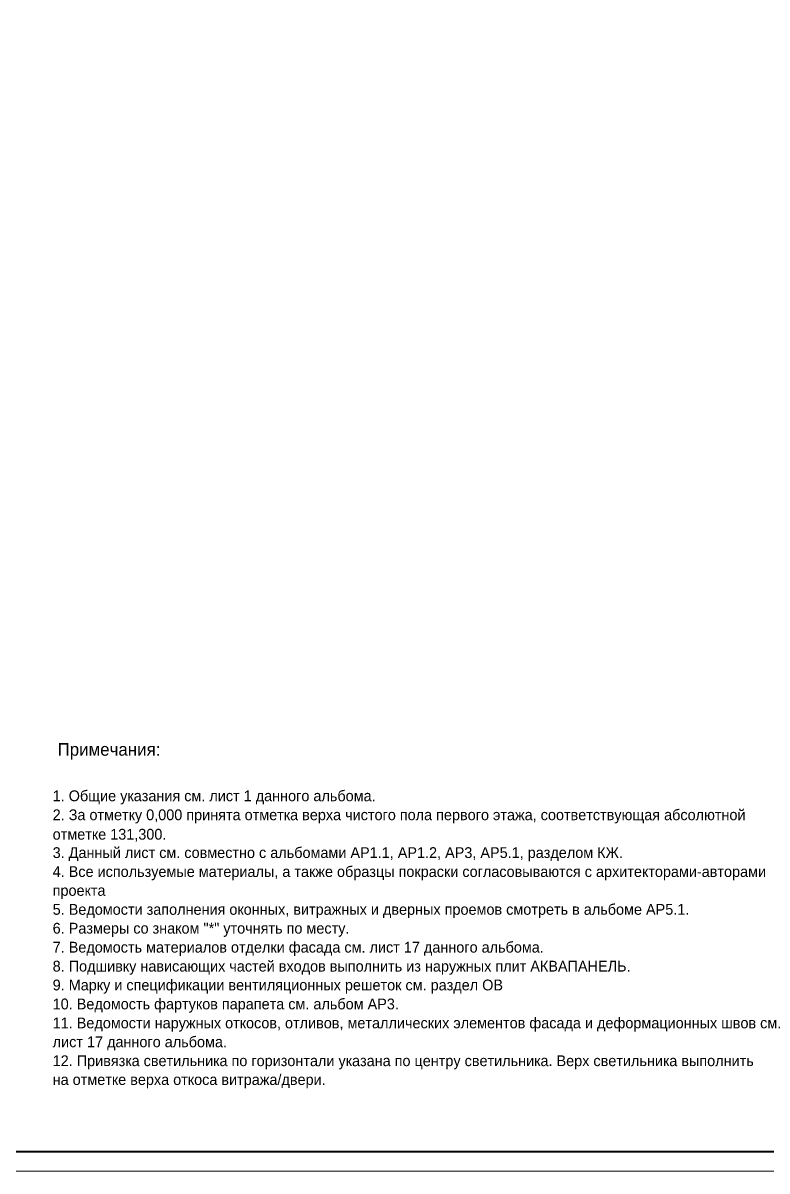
# Model space of a CAD drawing. Header units: millimetres. Extents: x 2294 to 908349, y -83289 to 219220.
# Drawn here: x 763163 to 783055, y 157873 to 188544 of the extents above; entities that cross this region are included whole.
import ezdxf

# ---------------------------------------------------------------- set-up
doc = ezdxf.new("R2010")
doc.units = ezdxf.units.MM
doc.layers.add('PDF _Геометрия', color=7, linetype='Continuous')
doc.layers.add('PDF _Текст', color=7, linetype='Continuous')

msp = doc.modelspace()

# ---------------------------------------------------------------- linework, layer by layer
at = {"layer": 'PDF _Геометрия', "lineweight": 18}
msp.add_lwpolyline([(803106.3, 219215.1), (716260.6, 219215.1), (716260.6, 157873.2), (803106.3, 157873.2)], dxfattribs=at)
at = {"layer": 'PDF _Геометрия', "lineweight": 40}
msp.add_lwpolyline([(802599.2, 218699.3), (802599.2, 158389), (718324, 158389), (718324, 218699.3)], close=True, dxfattribs=at)

# ---------------------------------------------------------------- texts
at = {"layer": 'PDF _Текст', "attachment_point": 4, "style": ''}
for s, insert, char_height in [('Примечания:', (764088.9, 169086.5), 337.88), ('1. Общие указания см. лист 1 данного альбома.', (763957.8, 167853.5), 288.462), ('2. За отметку 0,000 принята отметка верха чистого пола первого этажа, соответствующая абсолютной', (763957.8, 167346.4), 288.462), ('отметке 131,300.', (763957.8, 166843.7), 288.462), ('3. Данный лист см. совместно с альбомами АР1.1, АР1.2, АР3, АР5.1, разделом КЖ.', (763957.8, 166336.6), 288.462), ('4. Все используемые материалы, а также образцы покраски согласовываются с архитекторами-авторами', (763957.8, 165829.5), 288.462), ('проекта', (763957.8, 165326.7), 288.46), ('5. Ведомости заполнения оконных, витражных и дверных проемов смотреть в альбоме АР5.1.', (763957.8, 164819.6), 288.462), ('6. Размеры со знаком "*" уточнять по месту.', (763957.8, 164316.9), 288.462), ('7. Ведомость материалов отделки фасада см. лист 17 данного альбома.', (763957.8, 163809.8), 288.462), ('8. Подшивку нависающих частей входов выполнить из наружных плит АКВАПАНЕЛЬ.', (763957.8, 163302.7), 288.462), ('9. Марку и спецификации вентиляционных решеток см. раздел ОВ', (763957.8, 162800), 288.462), ('10. Ведомость фартуков парапета см. альбом АР3.', (763957.8, 162292.9), 288.462), ('11. Ведомости наружных откосов, отливов, металлических элементов фасада и деформационных швов см.', (763957.8, 161785.8), 288.462), ('лист 17 данного альбома.', (763957.8, 161283.1), 288.462), ('12. Привязка светильника по горизонтали указана по центру светильника. Верх светильника выполнить', (763957.8, 160776), 288.462), ('на отметке верха откоса витража/двери.', (763957.8, 160273.3), 288.462)]:
    msp.add_mtext(s, dxfattribs=dict(at, insert=insert, char_height=char_height))

doc.saveas('drawing.dxf')
